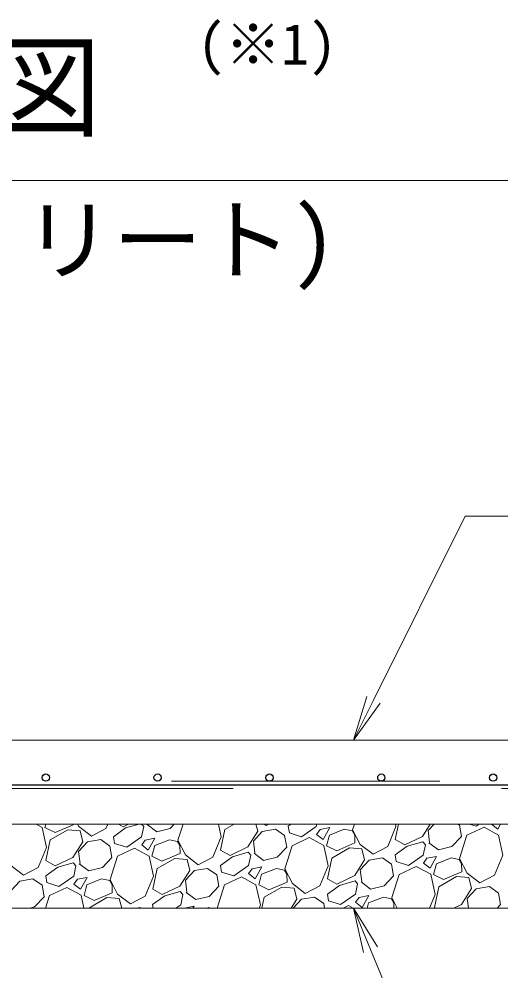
# Model space of a CAD drawing. Units: millimetres at full size; details may follow other scales. Extents: x 0 to 33600, y 55520 to 79280.
# Drawn here: x 14752 to 15614, y 62473 to 64173 of the extents above; entities that cross this region are included whole.
import ezdxf
from ezdxf.enums import TextEntityAlignment as Align

# ---------------------------------------------------------------- set-up
doc = ezdxf.new("R2010")
doc.units = ezdxf.units.MM
doc.header["$LTSCALE"] = 80.0044
doc.linetypes.add('DASHED_SPACED', pattern=[12, 6, -6])
for name, color, linetype, lineweight in [('0_2', 4, 'Continuous', 13), ('Defpoints_5', 5, 'Continuous', 13), ('寸法', 6, 'Continuous', 13), ('文字', 2, 'Continuous', 13), ('鉄筋', 1, 'Continuous', 30), ('ﾊｯﾁﾝｸﾞ', 4, 'Continuous', 9)]:
    doc.layers.add(name, color=color, linetype=linetype, lineweight=lineweight)
doc.styles.add('ＭＳ ゴシック', font='')
doc.styles.get('ＭＳ ゴシック').set_extended_font_data('MS Gothic')

# ---------------------------------------------------------------- blocks, each defined once
blk = doc.blocks.new('open_arrow')
at = {"color": 0, "linetype": 'Continuous', "lineweight": -2}
blk.add_lwpolyline([(7.5, 1.25), (0, 0), (7.5, -1.25)], dxfattribs=at)

msp = doc.modelspace()

# ---------------------------------------------------------------- linework, layer by layer
at = {"layer": '0_2', "color": 7}
for points in [[(12650, 62885), (16550, 62885), (16550, 62735), (12650, 62735)], [(12650, 62735), (16550, 62735), (16550, 62585), (12650, 62585)]]:
    msp.add_lwpolyline(points, close=True, dxfattribs=at)
at = {"layer": 'Defpoints_5', "color": 7, "linetype": 'DASHED_SPACED'}
msp.add_lwpolyline([(12735, 62798.5), (16465, 62798.5), (16465, 62811.5), (12735, 62811.5)], close=True, dxfattribs=at)
at = {"layer": '寸法'}
for points in [[(15350, 62885), (15385.78, 62956.55), (15550, 63285), (16583.33, 63285)], [(15350, 62585), (15380.61, 62511.09), (15550, 62102), (16003.33, 62102)]]:
    msp.add_lwpolyline(points, dxfattribs=at)
at = {"layer": '文字'}
msp.add_line((15750, 63885), (13450, 63885), dxfattribs=at)
at = {"layer": '鉄筋'}
msp.add_line((12735, 62805), (16465, 62805), dxfattribs=at)
for centre in [(14800, 62818), (15000, 62818), (15200, 62818), (15400, 62818), (15600, 62818)]:
    msp.add_circle(centre, 6.5, dxfattribs=at)
at = {"layer": 'ﾊｯﾁﾝｸﾞ'}
for p, q in [((14793.39, 62729.13), (14782.6, 62735)), ((14800.09, 62735), (14798.43, 62728.8)), ((14816.53, 62719.85), (14848.94, 62733.72)), ((14848.94, 62733.72), (14848.92, 62735)), ((14856.52, 62735), (14858.5, 62731.15)), ((14907.66, 62727.2), (14910.86, 62735)), ((14938.21, 62730.29), (14929.97, 62735)), ((14948.11, 62735), (14938.21, 62730.29)), ((14967.01, 62735), (14942.73, 62728.06)), ((14975.19, 62730.63), (14971.35, 62735)), ((14981.26, 62734.13), (14998.33, 62721.36)), ((14982.47, 62734.83), (14982.45, 62735)), ((15022.44, 62727.19), (15029.88, 62735)), ((15045.43, 62735), (15036.25, 62706.07)), ((15113.68, 62711.97), (15108.67, 62735)), ((15120.39, 62725.55), (15136.76, 62735)), ((15175.71, 62735), (15178.92, 62722.16)), ((15190.65, 62735), (15193.99, 62732.47)), ((15193.99, 62732.47), (15198.89, 62735)), ((15238.97, 62735), (15233.58, 62731.09)), ((15284.63, 62735), (15283.77, 62730.96)), ((15351.97, 62735), (15348.74, 62724.83)), ((15425.05, 62707.45), (15430.9, 62735)), ((15426.16, 62730.73), (15425.24, 62735)), ((15487.66, 62735), (15473.65, 62712.88)), ((15483.67, 62723.52), (15494.25, 62735)), ((15536.92, 62735), (15539.55, 62733.14)), ((15543.28, 62712.67), (15539.55, 62733.14)), ((15569.77, 62731.19), (15557.69, 62735)), ((15575.21, 62735), (15569.77, 62731.19)), ((15596.89, 62735), (15608.34, 62725.98)), ((15608.34, 62725.98), (15613.35, 62735)), ((14801.19, 62693.22), (14793.39, 62729.13)), ((14798.43, 62728.8), (14816.53, 62719.85)), ((14807.9, 62706.79), (14839.42, 62724.99)), ((14839.42, 62724.99), (14861.49, 62723.18)), ((14858.5, 62731.15), (14881.5, 62713.72)), ((14861.49, 62723.18), (14866.44, 62703.4)), ((14881.5, 62713.72), (14907.66, 62727.2)), ((14942.73, 62728.06), (14921.1, 62712.33)), ((14975.19, 62730.63), (14971.28, 62712.21)), ((14998.33, 62721.36), (15022.44, 62727.19)), ((15112.56, 62688.7), (15120.39, 62725.55)), ((15178.92, 62722.16), (15161.16, 62694.12)), ((15171.19, 62704.76), (15187.09, 62722.02)), ((15187.09, 62722.02), (15210.68, 62725.95)), ((15210.68, 62725.95), (15227.06, 62714.39)), ((15235.55, 62719.29), (15233.58, 62731.09)), ((15257.28, 62712.44), (15235.55, 62719.29)), ((15283.77, 62730.96), (15257.28, 62712.44)), ((15290.39, 62725.09), (15284.01, 62716.55)), ((15284.01, 62716.55), (15295.86, 62707.23)), ((15307.74, 62728.64), (15290.39, 62725.09)), ((15295.86, 62707.23), (15307.74, 62728.64)), ((15307.28, 62715.44), (15302.16, 62696.32)), ((15333.63, 62725.8), (15307.28, 62715.44)), ((15348.23, 62722.91), (15333.63, 62725.8)), ((15352.43, 62715.64), (15348.23, 62722.91)), ((15348.74, 62724.83), (15362.23, 62698.67)), ((15352.67, 62701.23), (15352.43, 62715.64)), ((15411.39, 62694.72), (15426.16, 62730.73)), ((15486.2, 62702.34), (15483.67, 62723.52)), ((15553.17, 62715.15), (15539.99, 62673.58)), ((15583.67, 62729.52), (15553.17, 62715.14)), ((15609.61, 62715.4), (15583.67, 62729.52)), ((15617.41, 62679.49), (15609.61, 62715.4)), ((14800.08, 62669.94), (14807.9, 62706.79)), ((14866.44, 62703.4), (14848.68, 62675.37)), ((14858.7, 62686.01), (14874.6, 62703.27)), ((14874.6, 62703.27), (14898.2, 62707.19)), ((14898.2, 62707.19), (14914.57, 62695.63)), ((14923.06, 62700.53), (14921.1, 62712.33)), ((14944.8, 62693.68), (14923.06, 62700.53)), ((14971.28, 62712.21), (14944.8, 62693.68)), ((14977.91, 62706.33), (14971.52, 62697.79)), ((14995.26, 62709.88), (14977.91, 62706.33)), ((14983.37, 62688.47), (14995.26, 62709.88)), ((15021.14, 62707.05), (14994.79, 62696.68)), ((15035.74, 62704.16), (15021.14, 62707.05)), ((15039.94, 62696.88), (15035.74, 62704.16)), ((15036.25, 62706.07), (15049.74, 62679.91)), ((15098.9, 62675.96), (15113.68, 62711.97)), ((15173.71, 62683.59), (15171.19, 62704.76)), ((15230.8, 62693.91), (15227.06, 62714.39)), ((15271.18, 62710.76), (15240.68, 62696.39)), ((15297.12, 62696.64), (15271.18, 62710.76)), ((15320.26, 62687.37), (15352.67, 62701.23)), ((15362.23, 62698.67), (15385.23, 62681.23)), ((15441.94, 62697.81), (15425.05, 62707.45)), ((15473.65, 62712.88), (15441.94, 62697.81)), ((15474.21, 62703.51), (15446.46, 62695.57)), ((15478.92, 62698.14), (15474.21, 62703.51)), ((15478.92, 62698.14), (15475.01, 62679.72)), ((15484.99, 62701.64), (15502.06, 62688.87)), ((15526.17, 62694.71), (15543.28, 62712.67)), ((14786.42, 62657.2), (14801.19, 62693.22)), ((14861.23, 62664.83), (14858.7, 62686.01)), ((14918.31, 62675.16), (14914.57, 62695.63)), ((14958.7, 62692.01), (14928.2, 62677.63)), ((14984.63, 62677.88), (14958.7, 62692.01)), ((14971.52, 62697.79), (14983.37, 62688.47)), ((14994.79, 62696.68), (14989.67, 62677.56)), ((15007.77, 62668.61), (15040.18, 62682.47)), ((15040.18, 62682.47), (15039.94, 62696.88)), ((15129.45, 62679.05), (15112.56, 62688.7)), ((15161.16, 62694.12), (15129.45, 62679.05)), ((15161.73, 62684.75), (15133.98, 62676.81)), ((15166.44, 62679.39), (15161.73, 62684.75)), ((15172.5, 62682.89), (15189.57, 62670.11)), ((15213.69, 62675.95), (15230.8, 62693.91)), ((15240.68, 62696.39), (15227.5, 62654.83)), ((15304.92, 62660.73), (15297.12, 62696.64)), ((15302.16, 62696.31), (15320.26, 62687.37)), ((15311.63, 62674.3), (15343.16, 62692.5)), ((15343.16, 62692.5), (15365.22, 62690.69)), ((15365.22, 62690.69), (15370.17, 62670.92)), ((15385.23, 62681.23), (15411.39, 62694.72)), ((15446.46, 62695.57), (15424.83, 62679.84)), ((15502.06, 62688.87), (15526.17, 62694.71)), ((14816.96, 62660.29), (14800.08, 62669.94)), ((14848.68, 62675.37), (14816.96, 62660.29)), ((14849.24, 62665.99), (14821.49, 62658.06)), ((14853.95, 62660.63), (14849.24, 62665.99)), ((14860.01, 62664.13), (14877.09, 62651.36)), ((14901.2, 62657.19), (14918.31, 62675.16)), ((14928.2, 62677.63), (14915.01, 62636.07)), ((14992.43, 62641.97), (14984.63, 62677.88)), ((14989.67, 62677.56), (15007.77, 62668.61)), ((14999.14, 62655.55), (15030.67, 62673.75)), ((15030.67, 62673.75), (15052.73, 62671.94)), ((15049.74, 62679.91), (15072.74, 62662.47)), ((15052.73, 62671.94), (15057.68, 62652.16)), ((15072.74, 62662.47), (15098.9, 62675.96)), ((15133.98, 62676.81), (15112.34, 62661.09)), ((15166.44, 62679.39), (15162.53, 62660.96)), ((15189.57, 62670.11), (15213.69, 62675.95)), ((15303.81, 62637.45), (15311.63, 62674.3)), ((15370.17, 62670.92), (15352.41, 62642.88)), ((15362.43, 62653.52), (15378.33, 62670.78)), ((15378.33, 62670.78), (15401.93, 62674.71)), ((15401.93, 62674.71), (15418.3, 62663.14)), ((15426.79, 62668.04), (15424.83, 62679.84)), ((15448.53, 62661.19), (15426.79, 62668.04)), ((15475.01, 62679.72), (15448.53, 62661.19)), ((15481.64, 62673.84), (15475.25, 62665.31)), ((15475.25, 62665.31), (15487.1, 62655.98)), ((15498.99, 62677.4), (15481.64, 62673.84)), ((15487.1, 62655.98), (15498.99, 62677.4)), ((15498.52, 62664.2), (15493.4, 62645.07)), ((15524.87, 62674.56), (15498.52, 62664.2)), ((15539.47, 62671.67), (15524.87, 62674.56)), ((15543.67, 62664.4), (15539.47, 62671.67)), ((15539.99, 62673.58), (15553.47, 62647.42)), ((15543.91, 62649.98), (15543.67, 62664.4)), ((15602.63, 62643.47), (15617.41, 62679.49)), ((14737.26, 62661.15), (14760.25, 62643.72)), ((14760.25, 62643.72), (14786.42, 62657.2)), ((14821.49, 62658.06), (14799.85, 62642.33)), ((14853.95, 62660.63), (14850.04, 62642.21)), ((14877.09, 62651.36), (14901.2, 62657.19)), ((14991.32, 62618.7), (14999.14, 62655.55)), ((15057.68, 62652.16), (15039.92, 62624.12)), ((15049.94, 62634.76), (15065.84, 62652.02)), ((15065.84, 62652.02), (15089.44, 62655.95)), ((15089.44, 62655.95), (15105.82, 62644.39)), ((15114.3, 62649.29), (15112.34, 62661.09)), ((15136.04, 62642.44), (15114.3, 62649.29)), ((15162.53, 62660.96), (15136.04, 62642.44)), ((15169.15, 62655.09), (15162.76, 62646.55)), ((15186.5, 62658.64), (15169.15, 62655.09)), ((15174.61, 62637.23), (15186.5, 62658.64)), ((15212.39, 62655.8), (15186.04, 62645.44)), ((15226.99, 62652.91), (15212.39, 62655.8)), ((15231.19, 62645.64), (15226.99, 62652.91)), ((15227.5, 62654.83), (15240.99, 62628.67)), ((15290.15, 62624.72), (15304.92, 62660.73)), ((15364.96, 62632.34), (15362.43, 62653.52)), ((15422.04, 62642.67), (15418.3, 62663.14)), ((15462.43, 62659.52), (15431.93, 62645.14)), ((15488.36, 62645.4), (15462.43, 62659.52)), ((15511.5, 62636.12), (15543.91, 62649.98)), ((15553.47, 62647.42), (15576.47, 62629.99)), ((14737.46, 62616.01), (14753.36, 62633.27)), ((14753.36, 62633.27), (14776.95, 62637.19)), ((14776.95, 62637.19), (14793.33, 62625.63)), ((14801.82, 62630.53), (14799.85, 62642.33)), ((14823.55, 62623.68), (14801.82, 62630.53)), ((14850.04, 62642.21), (14823.55, 62623.68)), ((14856.66, 62636.33), (14850.28, 62627.79)), ((14874.01, 62639.88), (14856.66, 62636.33)), ((14862.13, 62618.47), (14874.01, 62639.88)), ((14899.9, 62637.05), (14873.55, 62626.68)), ((14914.5, 62634.16), (14899.9, 62637.05)), ((14918.7, 62626.88), (14914.5, 62634.16)), ((14915.01, 62636.07), (14928.5, 62609.91)), ((14977.66, 62605.96), (14992.43, 62641.97)), ((15052.47, 62613.59), (15049.94, 62634.76)), ((15109.55, 62623.91), (15105.82, 62644.39)), ((15149.94, 62640.76), (15119.44, 62626.39)), ((15175.88, 62626.64), (15149.94, 62640.76)), ((15162.76, 62646.55), (15174.61, 62637.23)), ((15186.04, 62645.44), (15180.91, 62626.32)), ((15199.01, 62617.37), (15231.42, 62631.23)), ((15231.42, 62631.23), (15231.19, 62645.64)), ((15320.7, 62627.81), (15303.81, 62637.45)), ((15352.41, 62642.88), (15320.7, 62627.81)), ((15352.97, 62633.51), (15325.22, 62625.57)), ((15357.68, 62628.14), (15352.97, 62633.51)), ((15363.74, 62631.64), (15380.82, 62618.87)), ((15404.93, 62624.71), (15422.04, 62642.67)), ((15431.93, 62645.15), (15418.74, 62603.58)), ((15496.16, 62609.49), (15488.36, 62645.4)), ((15493.4, 62645.07), (15511.5, 62636.12)), ((15502.88, 62623.06), (15534.4, 62641.26)), ((15534.4, 62641.26), (15556.46, 62639.45)), ((15556.46, 62639.45), (15561.41, 62619.67)), ((15576.47, 62629.99), (15602.63, 62643.47)), ((14797.07, 62605.16), (14793.33, 62625.63)), ((14837.45, 62622.01), (14806.95, 62607.63)), ((14863.39, 62607.88), (14837.45, 62622.01)), ((14850.28, 62627.79), (14862.13, 62618.47)), ((14873.55, 62626.68), (14868.43, 62607.56)), ((14918.94, 62612.47), (14918.7, 62626.88)), ((15008.21, 62609.05), (14991.32, 62618.7)), ((15039.92, 62624.12), (15008.21, 62609.05)), ((15040.48, 62614.75), (15012.73, 62606.81)), ((15045.19, 62609.39), (15040.48, 62614.75)), ((15092.44, 62605.95), (15109.55, 62623.91)), ((15119.44, 62626.39), (15106.31, 62585)), ((15183.68, 62590.73), (15175.88, 62626.64)), ((15180.91, 62626.31), (15199.01, 62617.37)), ((15190.39, 62604.3), (15221.91, 62622.5)), ((15221.91, 62622.5), (15243.97, 62620.69)), ((15240.99, 62628.67), (15263.99, 62611.23)), ((15243.97, 62620.69), (15248.92, 62600.92)), ((15263.99, 62611.23), (15290.15, 62624.72)), ((15325.22, 62625.57), (15303.58, 62609.84)), ((15357.68, 62628.14), (15353.77, 62609.72)), ((15380.82, 62618.87), (15404.93, 62624.71)), ((15495.05, 62586.21), (15502.88, 62623.06)), ((15561.41, 62619.67), (15543.65, 62591.64)), ((15553.67, 62602.27), (15569.57, 62619.54)), ((15569.57, 62619.54), (15593.17, 62623.46)), ((15593.17, 62623.46), (15609.55, 62611.9)), ((14779.96, 62587.19), (14797.07, 62605.16)), ((14806.95, 62607.63), (14799.77, 62585)), ((14868.36, 62585), (14863.39, 62607.88)), ((14868.43, 62607.56), (14886.53, 62598.61)), ((14877.9, 62585.55), (14909.42, 62603.75)), ((14886.53, 62598.61), (14918.94, 62612.47)), ((14909.42, 62603.75), (14931.49, 62601.94)), ((14928.5, 62609.91), (14951.5, 62592.47)), ((14931.49, 62601.94), (14935.73, 62585)), ((14951.5, 62592.47), (14977.66, 62605.96)), ((15012.73, 62606.81), (14991.1, 62591.09)), ((15045.19, 62609.39), (15041.28, 62590.96)), ((15051.26, 62612.89), (15068.33, 62600.11)), ((15068.33, 62600.11), (15092.44, 62605.95)), ((15186.29, 62585), (15190.39, 62604.3)), ((15248.92, 62600.92), (15238.84, 62585)), ((15242.55, 62585), (15257.09, 62600.78)), ((15257.09, 62600.78), (15280.68, 62604.71)), ((15280.68, 62604.71), (15297.06, 62593.14)), ((15305.55, 62598.04), (15303.58, 62609.84)), ((15327.28, 62591.19), (15305.55, 62598.04)), ((15353.77, 62609.72), (15327.28, 62591.19)), ((15360.39, 62603.84), (15354.01, 62595.31)), ((15377.74, 62607.4), (15360.39, 62603.84)), ((15365.86, 62585.98), (15377.74, 62607.4)), ((15403.63, 62604.56), (15377.28, 62594.2)), ((15418.23, 62601.67), (15403.63, 62604.56)), ((15422.43, 62594.4), (15418.23, 62601.67)), ((15418.74, 62603.58), (15428.32, 62585)), ((15486.12, 62585), (15496.16, 62609.49)), ((15555.73, 62585), (15553.67, 62602.27)), ((15613.28, 62591.43), (15609.55, 62611.9)), ((14770.89, 62585), (14779.96, 62587.19)), ((14877.79, 62585), (14877.9, 62585.55)), ((14962.49, 62585), (14968.2, 62585.95)), ((14968.2, 62585.95), (14969.54, 62585)), ((14992.11, 62585), (14991.1, 62591.09)), ((15041.28, 62590.96), (15032.76, 62585)), ((15047.91, 62585.09), (15047.84, 62585)), ((15065.26, 62588.64), (15047.91, 62585.09)), ((15063.24, 62585), (15065.26, 62588.64)), ((15091.14, 62585.8), (15089.1, 62585)), ((15095.2, 62585), (15091.14, 62585.8)), ((15181.33, 62585), (15183.68, 62590.73)), ((15298.55, 62585), (15297.06, 62593.14)), ((15341.18, 62589.52), (15331.59, 62585)), ((15349.48, 62585), (15341.18, 62589.52)), ((15354.01, 62595.31), (15365.86, 62585.98)), ((15377.28, 62594.2), (15374.82, 62585)), ((15422.58, 62585), (15422.43, 62594.4)), ((15497.17, 62585), (15495.05, 62586.21)), ((15543.65, 62591.64), (15529.69, 62585)), ((15607.16, 62585), (15613.28, 62591.43))]:
    msp.add_line(p, q, dxfattribs=at)

# ---------------------------------------------------------------- block references
at = {"layer": '寸法', "xscale": 10.7, "yscale": 10.7}
for p, rotation in [((15350, 62885), 63.4), ((15350, 62585), 292.5)]:
    msp.add_blockref('open_arrow', p, dxfattribs=dict(at, rotation=rotation))

# ---------------------------------------------------------------- texts
at = {"layer": '文字', "style": 'ＭＳ ゴシック'}
msp.add_text('(※1)', height=73.31, dxfattribs=at).set_placement((15070.85, 64069.57), align=Align.BOTTOM_LEFT)
msp.add_text('基礎図', height=146.6, dxfattribs=at).set_placement((14600, 64125), align=Align.TOP_CENTER)
msp.add_text('(鉄筋コンクリート)', height=117.3, dxfattribs=at).set_placement((14600, 63685), align=Align.BOTTOM_CENTER)

doc.saveas('drawing.dxf')
